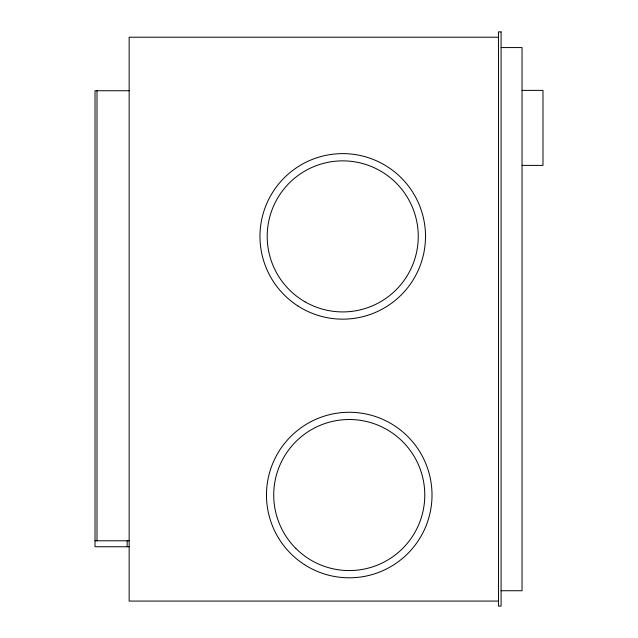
<?xml version="1.0" encoding="UTF-8"?>
<svg xmlns="http://www.w3.org/2000/svg" width="638" height="638" viewBox="0 0 638 638"><rect width="100%" height="100%" fill="white"/><g stroke="black" fill="none" stroke-linecap="round" stroke-linejoin="round"><path stroke-width="0.96" d="M498.461 37.219L129.155 37.219L129.155 601.076L498.461 601.076M501.085 47.571L522.036 47.571L522.036 590.732L501.085 590.732M522.036 90.381L542.986 90.381L542.986 165.386L522.036 165.386M129.155 90.74L95.014 90.74L95.014 546.758L129.155 546.758M95.014 540.785L129.155 540.785M127.145 540.785L127.145 546.758M97.016 90.74L97.016 540.785M501.085 31.9L498.461 31.9L498.461 606.1L501.085 606.1L501.085 31.9M304.342 564.566A82.765 82.765 0 0 0 431.91 499.171A82.765 82.765 0 0 0 311.496 421.383A82.765 82.765 0 0 0 304.342 564.566M295.849 548.441A75.523 75.523 0 0 0 422.204 514.587A75.523 75.523 0 0 0 329.702 422.085A75.523 75.523 0 0 0 295.849 548.441M297.826 305.913A82.765 82.765 0 0 0 425.402 240.518A82.765 82.765 0 0 0 304.98 162.738A82.765 82.765 0 0 0 297.826 305.913M304.972 301.798A75.523 75.523 0 0 0 418.257 236.387A75.523 75.523 0 0 0 304.972 170.984A75.523 75.523 0 0 0 304.972 301.798"/></g></svg>
